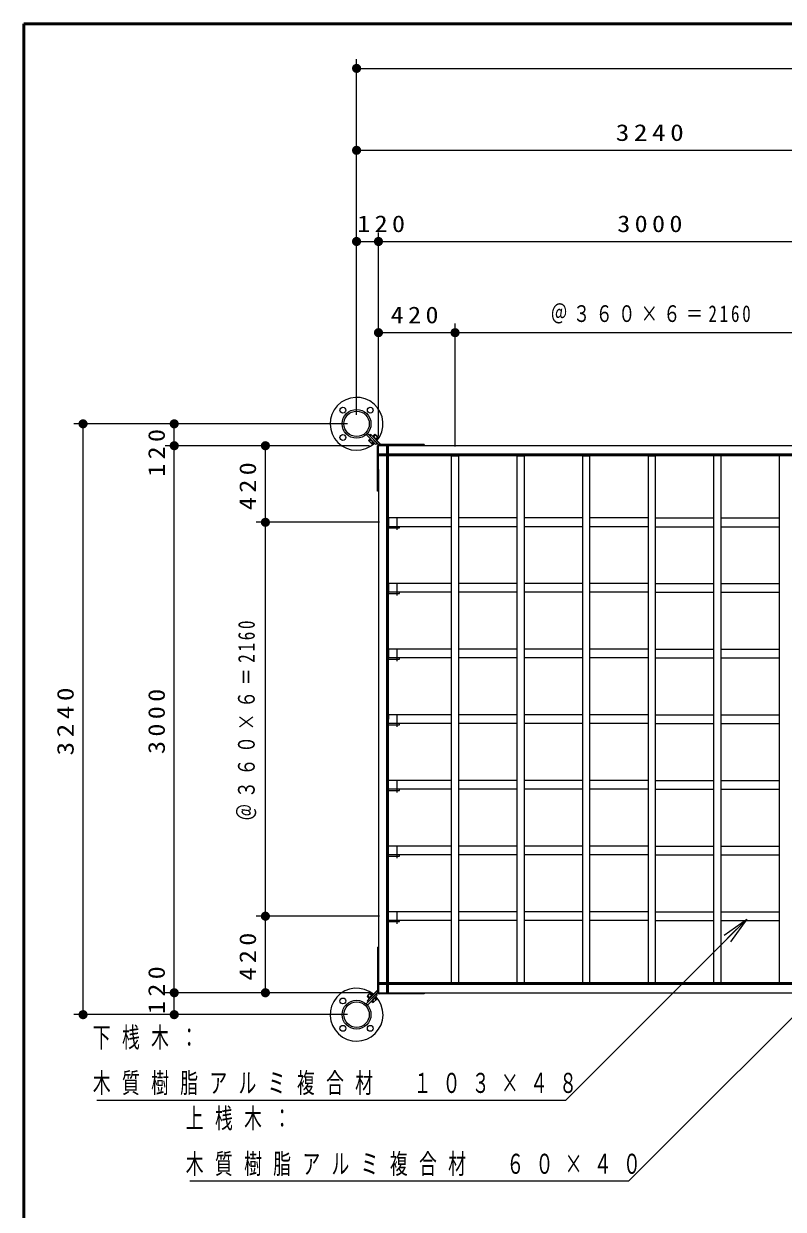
# Model space of a CAD drawing. Units: millimetres on the paper, scale 1:50. Extents: x -365 to 10, y -38 to 257.
# Drawn here: x -365 to -281.7, y 127 to 257 of the extents above; entities that cross this region are included whole.
import ezdxf

# ---------------------------------------------------------------- set-up
doc = ezdxf.new("R2010")
doc.units = ezdxf.units.MM
doc.linetypes.add('USER2', pattern=[6, 3, -1, 1, -1])
doc.layers.add('LY_1', color=7, linetype='Continuous', lineweight=25)
doc.layers.add('LY_2', color=7, linetype='Continuous', lineweight=13)
doc.styles.add('ＭＳ ゴシック', font='')
doc.styles.get('ＭＳ ゴシック').set_extended_font_data('MS Gothic')

# ---------------------------------------------------------------- blocks, each defined once
blk = doc.blocks.new('filled_dot')
at = {"color": 0, "linetype": 'Continuous', "lineweight": -2, "const_width": 1.25}
blk.add_lwpolyline([(-0.625, 0, 1), (0.625, 0, 1)], format="xyb", close=True, dxfattribs=at)

msp = doc.modelspace()

# ---------------------------------------------------------------- linework, layer by layer
at = {"layer": 'LY_1', "lineweight": 13}
for p, q in [((-328.491, 214.114), (-328.491, 253.099)), ((-328.491, 252.099), (-134.091, 252.099)), ((-328.491, 214.114), (-328.491, 244.114)), ((-328.491, 243.114), (-263.691, 243.114)), ((-326.091, 212.695), (-326.091, 234.114)), ((-328.491, 233.114), (-322.596, 233.114)), ((-326.091, 233.114), (-266.091, 233.114)), ((-326.091, 211.714), (-326.091, 224.114)), ((-317.691, 210.614), (-317.691, 224.114)), ((-326.091, 223.114), (-317.691, 223.114)), ((-317.691, 223.114), (-274.491, 223.114)), ((-329.491, 213.114), (-359.491, 213.114)), ((-358.491, 148.314), (-358.491, 213.114)), ((-348.491, 207.193), (-348.491, 213.114)), ((-328.072, 210.714), (-349.491, 210.714)), ((-348.491, 150.714), (-348.491, 210.714)), ((-327.091, 210.714), (-339.491, 210.714)), ((-338.491, 202.314), (-338.491, 210.714)), ((-325.991, 202.314), (-339.491, 202.314)), ((-338.491, 159.114), (-338.491, 202.314)), ((-325.991, 159.114), (-339.491, 159.114)), ((-338.491, 150.714), (-338.491, 159.114)), ((-288.182, 157.018), (-285.707, 158.786)), ((-285.707, 158.786), (-287.829, 156.664)), ((-285.707, 158.786), (-287.475, 156.311)), ((-348.491, 148.314), (-348.491, 154.203)), ((-328.072, 150.714), (-349.491, 150.714)), ((-327.091, 150.714), (-339.491, 150.714)), ((-329.491, 148.314), (-359.491, 148.314))]:
    msp.add_line(p, q, dxfattribs=at)
at = {"layer": 'LY_1'}
for p, q in [((-327.312, 212.062), (-326.083, 210.834)), ((-327.312, 212.062), (-325.963, 210.714)), ((-327.088, 211.838), (-326.961, 211.965)), ((-326.961, 211.965), (-325.709, 210.714)), ((-326.689, 211.784), (-326.505, 211.968)), ((-326.689, 211.784), (-326.505, 211.968)), ((-326.109, 211.572), (-326.505, 211.968)), ((-326.109, 211.572), (-326.505, 211.968)), ((-327.439, 211.935), (-326.367, 210.862)), ((-327.439, 211.935), (-326.367, 210.862)), ((-327.034, 211.439), (-327.175, 211.298)), ((-327.034, 211.439), (-327.175, 211.298)), ((-326.779, 210.902), (-327.175, 211.298)), ((-326.779, 210.902), (-327.175, 211.298)), ((-326.949, 211.354), (-327.091, 211.213)), ((-326.949, 211.354), (-327.091, 211.213)), ((-327.003, 211.498), (-327.048, 211.453)), ((-327.003, 211.498), (-327.048, 211.453)), ((-326.624, 211.029), (-327.048, 211.453)), ((-326.624, 211.029), (-327.048, 211.453)), ((-327.017, 211.767), (-326.89, 211.894)), ((-326.89, 211.894), (-325.829, 210.834)), ((-326.723, 211.128), (-326.864, 210.987)), ((-326.723, 211.128), (-326.864, 210.987)), ((-326.638, 211.043), (-326.779, 210.902)), ((-326.638, 211.043), (-326.779, 210.902)), ((-326.748, 211.753), (-326.703, 211.798)), ((-326.748, 211.753), (-326.703, 211.798)), ((-326.279, 211.374), (-326.703, 211.798)), ((-326.279, 211.374), (-326.703, 211.798)), ((-326.579, 211.074), (-326.624, 211.029)), ((-326.579, 211.074), (-326.624, 211.029)), ((-326.604, 211.699), (-326.384, 211.92)), ((-326.604, 211.699), (-326.384, 211.92)), ((-326.157, 211.694), (-326.384, 211.92)), ((-326.157, 211.694), (-326.384, 211.92)), ((-326.378, 211.473), (-326.157, 211.694)), ((-326.378, 211.473), (-326.157, 211.694)), ((-326.367, 210.862), (-326.239, 210.989)), ((-326.367, 210.862), (-326.239, 210.989)), ((-326.324, 211.329), (-326.279, 211.374)), ((-326.324, 211.329), (-326.279, 211.374)), ((-326.293, 211.388), (-326.109, 211.572)), ((-326.293, 211.388), (-326.109, 211.572)), ((-326.211, 205.714), (-326.211, 210.714)), ((-321.091, 210.714), (-326.091, 210.714)), ((-326.091, 205.714), (-326.091, 210.714)), ((-321.091, 210.834), (-326.031, 210.834)), ((-268.691, 210.714), (-323.491, 210.714)), ((-321.091, 210.834), (-321.091, 210.714)), ((-326.091, 208.114), (-326.091, 150.714)), ((-326.091, 205.714), (-326.211, 205.714)), ((-326.211, 155.714), (-326.091, 155.714)), ((-326.211, 155.714), (-326.211, 150.774)), ((-327.439, 149.493), (-326.091, 150.841)), ((-327.342, 149.844), (-326.091, 151.095)), ((-327.272, 149.915), (-326.211, 150.975)), ((-327.439, 149.493), (-326.211, 150.721)), ((-326.949, 150.695), (-327.345, 150.299)), ((-326.949, 150.695), (-327.345, 150.299)), ((-327.161, 150.115), (-327.345, 150.299)), ((-327.161, 150.115), (-327.345, 150.299)), ((-327.215, 149.717), (-327.342, 149.844)), ((-327.312, 149.365), (-326.239, 150.438)), ((-327.312, 149.365), (-326.239, 150.438)), ((-327.071, 150.647), (-327.297, 150.421)), ((-327.071, 150.647), (-327.297, 150.421)), ((-327.076, 150.2), (-327.297, 150.421)), ((-327.076, 150.2), (-327.297, 150.421)), ((-327.144, 149.787), (-327.272, 149.915)), ((-326.751, 150.525), (-327.175, 150.101)), ((-326.751, 150.525), (-327.175, 150.101)), ((-327.13, 150.056), (-327.175, 150.101)), ((-327.13, 150.056), (-327.175, 150.101)), ((-326.85, 150.426), (-327.071, 150.647)), ((-326.85, 150.426), (-327.071, 150.647)), ((-326.765, 150.511), (-326.949, 150.695)), ((-326.765, 150.511), (-326.949, 150.695)), ((-326.876, 149.801), (-326.83, 149.756)), ((-326.876, 149.801), (-326.83, 149.756)), ((-326.406, 150.18), (-326.83, 149.756)), ((-326.406, 150.18), (-326.83, 149.756)), ((-326.816, 149.77), (-326.675, 149.629)), ((-326.816, 149.77), (-326.675, 149.629)), ((-326.706, 150.48), (-326.751, 150.525)), ((-326.706, 150.48), (-326.751, 150.525)), ((-326.731, 149.855), (-326.59, 149.714)), ((-326.731, 149.855), (-326.59, 149.714)), ((-326.279, 150.025), (-326.675, 149.629)), ((-326.279, 150.025), (-326.675, 149.629)), ((-326.505, 150.081), (-326.364, 149.94)), ((-326.505, 150.081), (-326.364, 149.94)), ((-326.451, 150.226), (-326.406, 150.18)), ((-326.451, 150.226), (-326.406, 150.18)), ((-326.42, 150.166), (-326.279, 150.025)), ((-326.42, 150.166), (-326.279, 150.025)), ((-326.239, 150.438), (-326.367, 150.565)), ((-326.239, 150.438), (-326.367, 150.565)), ((-326.091, 150.714), (-268.691, 150.714)), ((-321.091, 150.594), (-326.031, 150.594)), ((-321.091, 150.714), (-321.091, 150.594))]:
    msp.add_line(p, q, dxfattribs=at)
at = {"layer": 'LY_1', "color": 140, "lineweight": 50}
for p, q in [((-325.091, 210.714), (-325.091, 150.714)), ((-266.091, 209.714), (-326.091, 209.714)), ((-326.091, 151.714), (-266.091, 151.714))]:
    msp.add_line(p, q, dxfattribs=at)
at = {"layer": 'LY_1', "color": 40}
for p, q in [((-318.091, 209.614), (-317.291, 209.614)), ((-318.091, 151.814), (-318.091, 209.614)), ((-317.291, 151.814), (-317.291, 209.614)), ((-310.891, 209.614), (-310.091, 209.614)), ((-310.891, 151.814), (-310.891, 209.614)), ((-310.091, 151.814), (-310.091, 209.614)), ((-303.691, 209.614), (-302.891, 209.614)), ((-303.691, 151.814), (-303.691, 209.614)), ((-302.891, 151.814), (-302.891, 209.614)), ((-296.491, 151.814), (-296.491, 209.614)), ((-296.491, 209.614), (-295.691, 209.614)), ((-295.691, 151.814), (-295.691, 209.614)), ((-289.291, 151.814), (-289.291, 209.614)), ((-288.491, 209.614), (-289.291, 209.614)), ((-288.491, 151.814), (-288.491, 209.614)), ((-282.091, 151.814), (-282.091, 209.614)), ((-281.291, 209.614), (-282.091, 209.614)), ((-325.091, 201.714), (-323.791, 201.714)), ((-324.991, 202.794), (-324.991, 201.834)), ((-318.091, 202.794), (-324.991, 202.794)), ((-318.091, 201.834), (-324.991, 201.834)), ((-323.791, 201.714), (-323.791, 201.834)), ((-310.891, 202.794), (-317.291, 202.794)), ((-310.891, 201.834), (-317.291, 201.834)), ((-303.691, 202.794), (-310.091, 202.794)), ((-303.691, 201.834), (-310.091, 201.834)), ((-296.491, 202.794), (-302.891, 202.794)), ((-296.491, 201.834), (-302.891, 201.834)), ((-295.691, 202.794), (-289.291, 202.794)), ((-295.691, 201.834), (-289.291, 201.834)), ((-288.491, 202.794), (-282.091, 202.794)), ((-288.491, 201.834), (-282.091, 201.834)), ((-324.991, 195.594), (-324.991, 194.634)), ((-318.091, 195.594), (-324.991, 195.594)), ((-310.891, 195.594), (-317.291, 195.594)), ((-303.691, 195.594), (-310.091, 195.594)), ((-296.491, 195.594), (-302.891, 195.594)), ((-295.691, 195.594), (-289.291, 195.594)), ((-288.491, 195.594), (-282.091, 195.594)), ((-325.091, 194.514), (-323.791, 194.514)), ((-318.091, 194.634), (-324.991, 194.634)), ((-323.791, 194.514), (-323.791, 194.634)), ((-310.891, 194.634), (-317.291, 194.634)), ((-303.691, 194.634), (-310.091, 194.634)), ((-296.491, 194.634), (-302.891, 194.634)), ((-295.691, 194.634), (-289.291, 194.634)), ((-288.491, 194.634), (-282.091, 194.634)), ((-325.091, 187.314), (-323.791, 187.314)), ((-324.991, 188.394), (-324.991, 187.434)), ((-318.091, 188.394), (-324.991, 188.394)), ((-318.091, 187.434), (-324.991, 187.434)), ((-323.791, 187.314), (-323.791, 187.434)), ((-310.891, 188.394), (-317.291, 188.394)), ((-310.891, 187.434), (-317.291, 187.434)), ((-303.691, 188.394), (-310.091, 188.394)), ((-303.691, 187.434), (-310.091, 187.434)), ((-296.491, 188.394), (-302.891, 188.394)), ((-296.491, 187.434), (-302.891, 187.434)), ((-295.691, 188.394), (-289.291, 188.394)), ((-295.691, 187.434), (-289.291, 187.434)), ((-288.491, 188.394), (-282.091, 188.394)), ((-288.491, 187.434), (-282.091, 187.434)), ((-324.991, 181.194), (-324.991, 180.714)), ((-318.091, 181.194), (-324.991, 181.194)), ((-310.891, 181.194), (-317.291, 181.194)), ((-303.691, 181.194), (-310.091, 181.194)), ((-296.491, 181.194), (-302.891, 181.194)), ((-295.691, 181.194), (-289.291, 181.194)), ((-288.491, 181.194), (-282.091, 181.194)), ((-325.091, 180.114), (-323.791, 180.114)), ((-324.991, 180.234), (-324.991, 180.714)), ((-318.091, 180.234), (-324.991, 180.234)), ((-323.791, 180.114), (-323.791, 180.234)), ((-310.891, 180.234), (-317.291, 180.234)), ((-303.691, 180.234), (-310.091, 180.234)), ((-296.491, 180.234), (-302.891, 180.234)), ((-295.691, 180.234), (-289.291, 180.234)), ((-288.491, 180.234), (-282.091, 180.234)), ((-324.991, 173.034), (-324.991, 173.994)), ((-318.091, 173.994), (-324.991, 173.994)), ((-318.091, 173.034), (-324.991, 173.034)), ((-323.791, 172.914), (-323.791, 173.034)), ((-310.891, 173.994), (-317.291, 173.994)), ((-310.891, 173.034), (-317.291, 173.034)), ((-303.691, 173.994), (-310.091, 173.994)), ((-303.691, 173.034), (-310.091, 173.034)), ((-296.491, 173.994), (-302.891, 173.994)), ((-296.491, 173.034), (-302.891, 173.034)), ((-295.691, 173.994), (-289.291, 173.994)), ((-295.691, 173.034), (-289.291, 173.034)), ((-288.491, 173.994), (-282.091, 173.994)), ((-288.491, 173.034), (-282.091, 173.034)), ((-325.091, 172.914), (-323.791, 172.914)), ((-324.991, 165.834), (-324.991, 166.794)), ((-318.091, 166.794), (-324.991, 166.794)), ((-310.891, 166.794), (-317.291, 166.794)), ((-303.691, 166.794), (-310.091, 166.794)), ((-296.491, 166.794), (-302.891, 166.794)), ((-295.691, 166.794), (-289.291, 166.794)), ((-288.491, 166.794), (-282.091, 166.794)), ((-325.091, 165.714), (-323.791, 165.714)), ((-318.091, 165.834), (-324.991, 165.834)), ((-323.791, 165.714), (-323.791, 165.834)), ((-310.891, 165.834), (-317.291, 165.834)), ((-303.691, 165.834), (-310.091, 165.834)), ((-296.491, 165.834), (-302.891, 165.834)), ((-295.691, 165.834), (-289.291, 165.834)), ((-288.491, 165.834), (-282.091, 165.834)), ((-324.991, 158.634), (-324.991, 159.594)), ((-318.091, 159.594), (-324.991, 159.594)), ((-310.891, 159.594), (-317.291, 159.594)), ((-303.691, 159.594), (-310.091, 159.594)), ((-296.491, 159.594), (-302.891, 159.594)), ((-295.691, 159.594), (-289.291, 159.594)), ((-288.491, 159.594), (-282.091, 159.594)), ((-325.091, 158.514), (-323.791, 158.514)), ((-318.091, 158.634), (-324.991, 158.634)), ((-323.791, 158.514), (-323.791, 158.634)), ((-310.891, 158.634), (-317.291, 158.634)), ((-303.691, 158.634), (-310.091, 158.634)), ((-296.491, 158.634), (-302.891, 158.634)), ((-295.691, 158.634), (-289.291, 158.634)), ((-288.491, 158.634), (-282.091, 158.634)), ((-318.091, 151.814), (-317.291, 151.814)), ((-310.891, 151.814), (-310.091, 151.814)), ((-303.691, 151.814), (-302.891, 151.814)), ((-296.491, 151.814), (-295.691, 151.814)), ((-288.491, 151.814), (-289.291, 151.814)), ((-281.291, 151.814), (-282.091, 151.814))]:
    msp.add_line(p, q, dxfattribs=at)
at = {"layer": 'LY_1', "color": 40, "linetype": 'USER2', "lineweight": 13}
for p, q in [((-324.091, 202.794), (-324.091, 201.487)), ((-324.091, 195.594), (-324.091, 194.287)), ((-324.091, 188.394), (-324.091, 187.087)), ((-324.091, 181.194), (-324.091, 179.887)), ((-324.091, 173.994), (-324.091, 172.687)), ((-324.091, 166.794), (-324.091, 165.487)), ((-324.091, 159.594), (-324.091, 158.287))]:
    msp.add_line(p, q, dxfattribs=at)
at = {"layer": 'LY_1', "lineweight": 13}
for points in [[(-285.707, 158.786), (-305.59, 138.903), (-356.97, 138.903)], [(-274.465, 154.221), (-298.653, 130.033), (-346.78, 130.033)]]:
    msp.add_lwpolyline(points, dxfattribs=at)
at = {"layer": 'LY_1'}
for centre, radius in [((-329.991, 214.614), 0.32), ((-328.491, 213.114), 1.58), ((-328.491, 213.114), 1.58), ((-326.991, 214.614), 0.32), ((-328.491, 213.114), 1.398), ((-328.491, 213.114), 1.398), ((-329.991, 211.614), 0.32), ((-329.991, 149.814), 0.32), ((-328.491, 148.314), 1.58), ((-328.491, 148.314), 1.58), ((-328.491, 148.314), 1.398), ((-328.491, 148.314), 1.398), ((-329.991, 146.814), 0.32), ((-326.991, 146.814), 0.32)]:
    msp.add_circle(centre, radius, dxfattribs=at)
for centre, radius, start, end in [((-328.491, 213.114), 2.9, 320.34217, 313.22157), ((-326.031, 210.654), 0.18, 90, 180), ((-328.491, 148.314), 2.9, 50.34217, 43.22157), ((-326.031, 150.774), 0.18, 180, 270)]:
    msp.add_arc(centre, radius, start, end, dxfattribs=at)
at = {"layer": 'LY_2', "lineweight": 50}
for p, q in [((0, 257), (-365, 257)), ((-365, 257), (-365, 0))]:
    msp.add_line(p, q, dxfattribs=at)

# ---------------------------------------------------------------- block references
at = {"layer": 'LY_1', "lineweight": 13, "xscale": 0.4, "yscale": 0.4}
for p in [(-328.491, 252.099), (-328.491, 243.114), (-328.491, 233.114), (-326.091, 233.114), (-326.091, 223.114), (-317.691, 223.114)]:
    msp.add_blockref('filled_dot', p, dxfattribs=at)
for p, rotation in [((-326.091, 233.114), 180), ((-317.691, 223.114), 180), ((-358.491, 213.114), 270), ((-348.491, 213.114), 270), ((-348.491, 210.714), 270), ((-348.491, 210.714), 90), ((-338.491, 210.714), 270), ((-338.491, 202.314), 270), ((-338.491, 202.314), 90), ((-338.491, 159.114), 270), ((-338.491, 159.114), 90), ((-348.491, 150.714), 270), ((-348.491, 150.714), 90), ((-338.491, 150.714), 90), ((-358.491, 148.314), 90), ((-348.491, 148.314), 90)]:
    msp.add_blockref('filled_dot', p, dxfattribs=dict(at, rotation=rotation))

# ---------------------------------------------------------------- texts
at = {"layer": 'LY_1', "style": 'ＭＳ ゴシック'}
for s, insert, char_height, attachment_point in [('\\T1.33;\\W1.2;3240', (-296.091, 244.114), 1.833, 8), ('\\T1.33;\\W1.15;120', (-325.564, 234.114), 1.833, 8), ('\\T1.33;\\W1.15;3000', (-296.091, 234.114), 1.833, 8), ('\\T1.32;\\W0.75;＠３６０×６＝2160', (-296.091, 224.114), 1.833, 8), ('\\T1.33;\\W1.15;420', (-321.891, 224.114), 1.833, 8), ('\\T1.64;\\W0.65;下桟木：', (-357.419, 145.703), 2.199, 4), ('\\T1.64;\\W0.65;木質樹脂アルミ複合材\u3000１０３×４８', (-357.419, 140.703), 2.199, 4), ('\\T1.64;\\W0.65;上桟木：', (-347.223, 136.833), 2.199, 4), ('\\T1.64;\\W0.65;木質樹脂アルミ複合材\u3000６０×４０', (-347.223, 131.833), 2.199, 4)]:
    msp.add_mtext(s, dxfattribs=dict(at, insert=insert, char_height=char_height, attachment_point=attachment_point))
at = {"layer": 'LY_1', "char_height": 1.833, "attachment_point": 8, "rotation": 90, "style": 'ＭＳ ゴシック'}
for s, insert in [('\\T1.33;\\W1.15;120', (-349.491, 210.162)), ('\\T1.33;\\W1.15;420', (-339.491, 206.514)), ('\\T1.32;\\W0.75;＠３６０×６＝2160', (-339.491, 180.714)), ('\\T1.33;\\W1.2;3240', (-359.491, 180.714)), ('\\T1.33;\\W1.15;3000', (-349.491, 180.714)), ('\\T1.33;\\W1.15;420', (-339.491, 154.914)), ('\\T1.33;\\W1.15;120', (-349.491, 151.235))]:
    msp.add_mtext(s, dxfattribs=dict(at, insert=insert))

doc.saveas('drawing.dxf')
